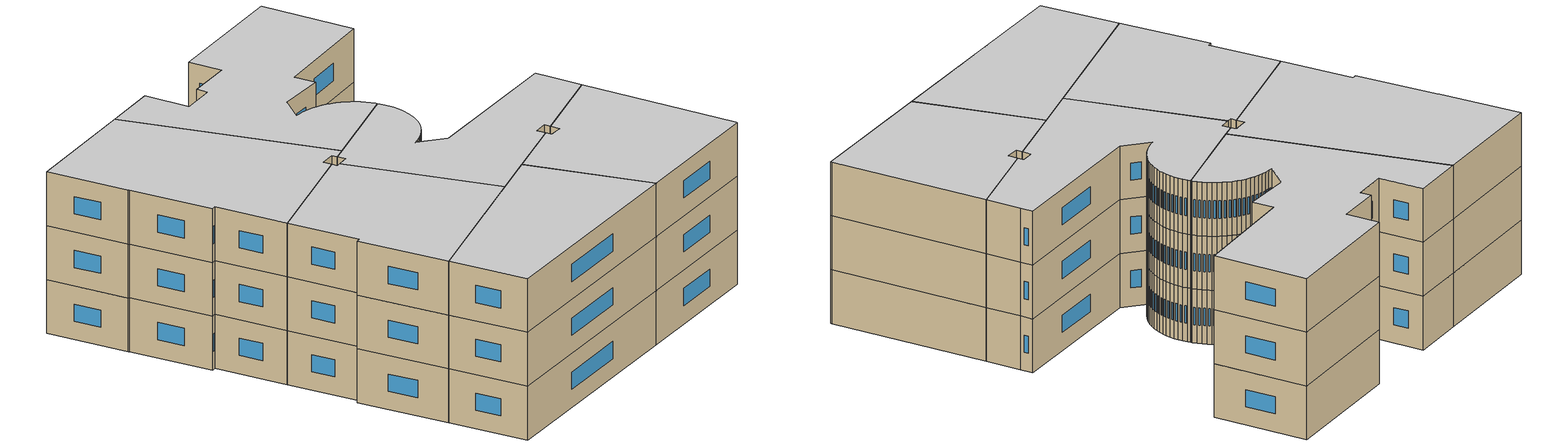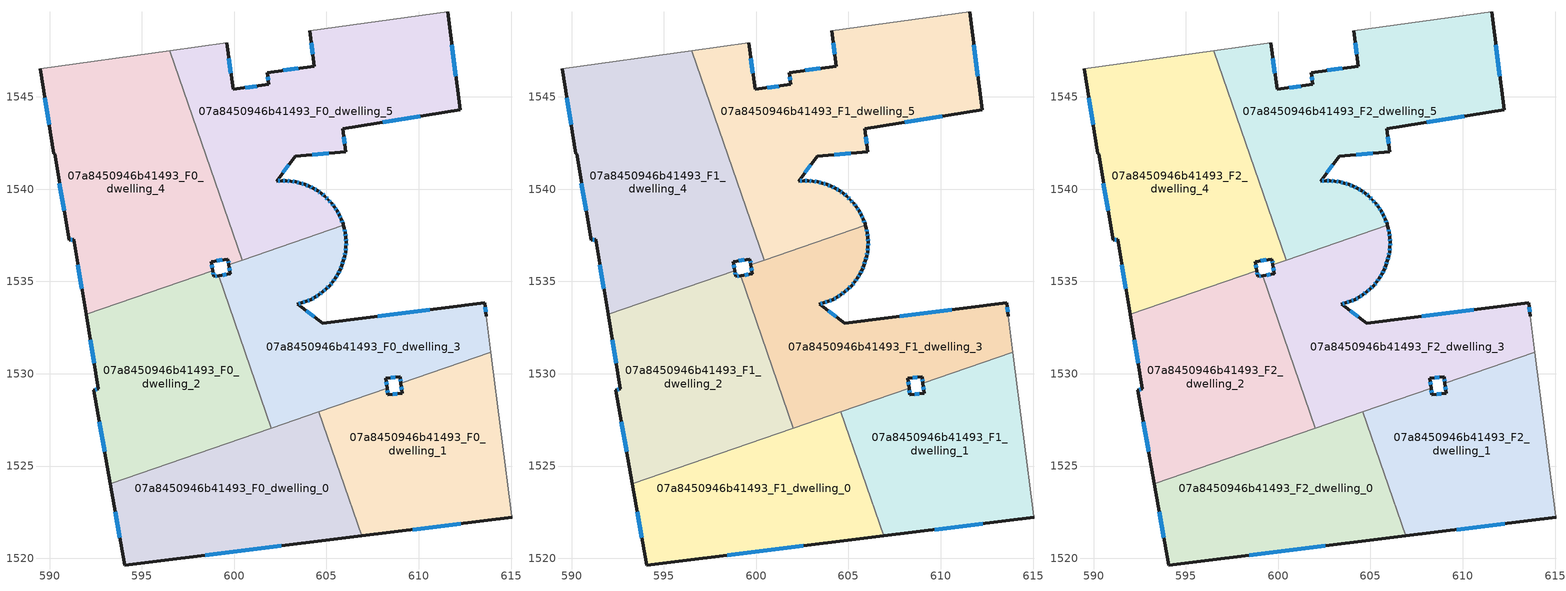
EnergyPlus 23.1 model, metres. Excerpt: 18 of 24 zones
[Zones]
07a8450946b41493_F0_dwelling_0
 floor ground (EU_floor_Construction): 604.59,1527.94 606.91,1521.21 594.07,1519.62 593.29,1524.04 z0
 wall outside (EU_wall_Construction): 593.29,1524.04 594.07,1519.62 606.91,1521.21 z0:3
 wall to 07a8450946b41493_F0_dwelling_1 (EU_wall_Construction): 606.91,1521.21 604.59,1527.94 z0:3
 wall to 07a8450946b41493_F0_dwelling_2 (EU_wall_Construction): 602.01,1527.05 593.29,1524.04 z0:3
 wall to 07a8450946b41493_F0_dwelling_3 (EU_wall_Construction): 604.59,1527.94 602.01,1527.05 z0:3
 window (EU_Window_Construction): 598.44,1520.16 602.54,1520.67 / 593.55,1522.53 593.8,1521.12 z1.02:1.98
07a8450946b41493_F0_dwelling_1
 floor ground (EU_floor_Construction): 613.9,1531.16 615.03,1522.28 615.05,1522.22 606.91,1521.21 604.59,1527.94 608.28,1529.21 608.32,1528.85 609.09,1528.95 609.03,1529.47 z0
 wall outside (EU_wall_Construction): 609.03,1529.47 609.09,1528.95 608.32,1528.85 608.28,1529.21 / 606.91,1521.21 615.05,1522.22 z0:3
 wall adiabatic (EU_wall_Construction): 615.05,1522.22 615.03,1522.28 613.9,1531.16 z0:3
 wall to 07a8450946b41493_F0_dwelling_3 (EU_wall_Construction): 613.9,1531.16 609.03,1529.47 / 608.28,1529.21 604.59,1527.94 z0:3
 window (EU_Window_Construction): 608.83,1528.91 608.59,1528.88 / 609.05,1529.29 609.07,1529.13 / 609.68,1521.55 612.28,1521.88 / 608.31,1528.98 608.3,1529.09 z1.02:1.98
07a8450946b41493_F0_dwelling_2
 floor ground (EU_floor_Construction): 599.16,1535.31 602.01,1527.05 593.29,1524.04 592.39,1529.12 592.64,1529.19 591.98,1533.22 598.84,1535.59 598.9,1535.27 z0
 wall outside (EU_wall_Construction): 591.98,1533.22 592.64,1529.19 592.39,1529.12 593.29,1524.04 / 599.16,1535.31 598.9,1535.27 598.84,1535.59 z0:3
 wall to 07a8450946b41493_F0_dwelling_3 (EU_wall_Construction): 602.01,1527.05 599.16,1535.31 z0:3
 wall to 07a8450946b41493_F0_dwelling_4 (EU_wall_Construction): 598.84,1535.59 591.98,1533.22 z0:3
 window (EU_Window_Construction): 592.56,1529.16 592.48,1529.14 / 592.2,1531.85 592.42,1530.56 / 598.88,1535.38 598.86,1535.48 / 599.07,1535.3 598.98,1535.28 / 592.7,1527.39 592.98,1525.76 z1.02:1.98
07a8450946b41493_F0_dwelling_3
 floor ground (EU_floor_Construction): 613.57,1533.84 613.65,1533.12 613.9,1531.16 609.03,1529.47 608.99,1529.83 608.22,1529.74 608.28,1529.21 602.01,1527.05 599.16,1535.31 599.79,1535.41 599.71,1535.89 605.92,1538.03 605.96,1537.88 606.01,1537.63 606.05,1537.37 606.06,1537.11 606.06,1536.86 606.03,1536.6 605.98,1536.35 605.92,1536.11 605.83,1535.86 605.74,1535.63 605.62,1535.39 605.48,1535.18 605.33,1534.97 605.17,1534.78 604.98,1534.59 604.8,1534.43 604.59,1534.28 604.37,1534.13 604.15,1534.02 603.91,1533.92 603.67,1533.83 603.42,1533.77 603.43,1533.76 604.81,1532.73 z0
 wall outside (EU_wall_Construction): 608.28,1529.21 608.22,1529.74 608.99,1529.83 609.03,1529.47 / 599.71,1535.89 599.79,1535.41 599.16,1535.31 / 613.65,1533.12 613.57,1533.84 604.81,1532.73 603.43,1533.76 603.42,1533.77 603.67,1533.83 603.91,1533.92 604.15,1534.02 604.37,1534.13 604.59,1534.28 604.8,1534.43 604.98,1534.59 605.17,1534.78 605.33,1534.97 605.48,1535.18 605.62,1535.39 605.74,1535.63 605.83,1535.86 605.92,1536.11 605.98,1536.35 606.03,1536.6 606.06,1536.86 606.06,1537.11 606.05,1537.37 606.01,1537.63 605.96,1537.88 605.92,1538.03 z0:3
 wall adiabatic (EU_wall_Construction): 613.9,1531.16 613.65,1533.12 z0:3
 wall to 07a8450946b41493_F0_dwelling_5 (EU_wall_Construction): 605.92,1538.03 600.44,1536.14 z0:3
 wall to 07a8450946b41493_F0_dwelling_4 (EU_wall_Construction): 600.44,1536.14 599.71,1535.89 z0:3
 window (EU_Window_Construction): 609,1529.71 609.02,1529.6 / 608.48,1529.77 608.73,1529.8 / 608.26,1529.39 608.24,1529.56 / 599.58,1535.38 599.37,1535.35 / 599.74,1535.73 599.76,1535.58 / 605.99,1537.72 605.98,1537.8 / 606.04,1537.46 606.02,1537.54 / 606.06,1537.2 606.05,1537.28 / 606.06,1536.95 606.06,1537.03 / 606.04,1536.69 606.05,1536.77 / 606,1536.44 606.01,1536.52 / 605.94,1536.19 605.96,1536.27 / 605.86,1535.94 605.89,1536.02 / 605.77,1535.71 605.8,1535.78 / 605.66,1535.47 605.7,1535.55 / 605.53,1535.26 605.57,1535.32 / 605.38,1535.04 605.43,1535.11 / 605.23,1534.84 605.28,1534.9 / 605.05,1534.66 605.11,1534.71 / 604.86,1534.49 604.92,1534.54 / 604.66,1534.33 604.73,1534.38 / 604.45,1534.18 604.52,1534.23 / 604.22,1534.06 604.3,1534.1 / 603.99,1533.95 604.06,1533.98 / 603.75,1533.86 603.83,1533.89 / 603.5,1533.79 603.58,1533.81 / 604.34,1533.08 603.9,1533.41 / 610.59,1533.46 607.79,1533.11 / 613.62,1533.37 613.6,1533.6 z1.02:1.98
07a8450946b41493_F0_dwelling_4
 floor ground (EU_floor_Construction): 596.51,1547.5 600.44,1536.14 599.71,1535.89 599.66,1536.21 598.76,1536.07 598.84,1535.59 591.98,1533.22 591.31,1537.29 591.05,1537.23 590.27,1541.91 590.23,1541.92 589.48,1546.51 z0
 wall outside (EU_wall_Construction): 598.84,1535.59 598.76,1536.07 599.66,1536.21 599.71,1535.89 / 589.48,1546.51 590.23,1541.92 590.27,1541.91 591.05,1537.23 591.31,1537.29 591.98,1533.22 z0:3
 wall adiabatic (EU_wall_Construction): 596.51,1547.5 589.48,1546.51 z0:3
 wall to 07a8450946b41493_F0_dwelling_5 (EU_wall_Construction): 600.44,1536.14 596.51,1547.5 z0:3
 window (EU_Window_Construction): 599.68,1536.1 599.69,1536 / 599.07,1536.12 599.35,1536.16 / 598.81,1535.75 598.79,1535.9 / 591.54,1535.9 591.75,1534.6 / 591.14,1537.25 591.22,1537.27 / 590.54,1540.32 590.79,1538.82 / 589.74,1544.95 589.97,1543.48 z1.02:1.98
07a8450946b41493_F0_dwelling_5
 floor ground (EU_floor_Construction): 611.56,1549.62 612.24,1544.3 605.88,1543.27 606.06,1542.03 603.3,1541.78 602.3,1540.44 602.56,1540.45 602.82,1540.46 603.07,1540.43 603.32,1540.39 603.58,1540.33 603.82,1540.25 604.06,1540.16 604.29,1540.04 604.51,1539.92 604.72,1539.77 604.92,1539.6 605.1,1539.42 605.27,1539.24 605.43,1539.03 605.57,1538.82 605.7,1538.6 605.8,1538.37 605.89,1538.12 605.92,1538.03 600.44,1536.14 596.51,1547.5 599.59,1547.94 599.95,1545.41 601.87,1545.68 601.78,1546.31 604.35,1546.66 604.08,1548.57 z0
 wall outside (EU_wall_Construction): 604.08,1548.57 604.35,1546.66 601.78,1546.31 601.87,1545.68 599.95,1545.41 599.59,1547.94 / 605.92,1538.03 605.89,1538.12 605.8,1538.37 605.7,1538.6 605.57,1538.82 605.43,1539.03 605.28,1539.24 605.1,1539.42 604.92,1539.6 604.72,1539.77 604.51,1539.92 604.29,1540.04 604.06,1540.16 603.82,1540.25 603.58,1540.33 603.32,1540.39 603.07,1540.43 602.82,1540.46 602.56,1540.45 602.3,1540.44 603.3,1541.78 606.06,1542.03 605.89,1543.27 612.24,1544.3 611.56,1549.62 z0:3
 wall adiabatic (EU_wall_Construction): 611.56,1549.62 604.08,1548.57 / 599.59,1547.94 596.51,1547.5 z0:3
 window (EU_Window_Construction): 601.22,1545.59 600.6,1545.5 / 601.81,1546.09 601.84,1545.89 / 603.47,1546.54 602.65,1546.43 / 604.17,1547.92 604.26,1547.31 / 612.01,1546.11 611.79,1547.81 / 608.05,1543.62 610.08,1543.95 / 606,1542.45 605.94,1542.85 / 604.24,1541.87 605.12,1541.95 / 602.64,1540.9 602.96,1541.33 / 602.48,1540.45 602.39,1540.44 / 602.74,1540.45 602.65,1540.45 / 602.99,1540.44 602.91,1540.45 / 603.24,1540.41 603.16,1540.42 / 603.49,1540.35 603.41,1540.37 / 603.74,1540.28 603.66,1540.3 / 603.98,1540.19 603.9,1540.22 / 604.21,1540.08 604.14,1540.12 / 604.44,1539.96 604.37,1540 / 604.65,1539.82 604.58,1539.87 / 604.85,1539.66 604.78,1539.71 / 605.04,1539.49 604.98,1539.54 / 605.22,1539.3 605.16,1539.36 / 605.38,1539.1 605.33,1539.17 / 605.52,1538.89 605.48,1538.96 / 605.65,1538.67 605.61,1538.75 / 605.76,1538.45 605.73,1538.52 / 605.86,1538.2 605.83,1538.28 / 599.83,1546.27 599.71,1547.08 z1.02:1.98
07a8450946b41493_F1_dwelling_0
 floor to 07a8450946b41493_F0_dwelling_0 (EU_floor_Construction): 604.59,1527.94 606.91,1521.21 594.07,1519.62 593.29,1524.04 z3
 wall outside (EU_wall_Construction): 593.29,1524.04 594.07,1519.62 606.91,1521.21 z3:6
 wall to 07a8450946b41493_F1_dwelling_1 (EU_wall_Construction): 606.91,1521.21 604.59,1527.94 z3:6
 wall to 07a8450946b41493_F1_dwelling_2 (EU_wall_Construction): 602.01,1527.05 593.29,1524.04 z3:6
 wall to 07a8450946b41493_F1_dwelling_3 (EU_wall_Construction): 604.59,1527.94 602.01,1527.05 z3:6
 window (EU_Window_Construction): 598.44,1520.16 602.54,1520.67 / 593.55,1522.53 593.8,1521.12 z4.02:4.98
07a8450946b41493_F1_dwelling_1
 floor to 07a8450946b41493_F0_dwelling_1 (EU_floor_Construction): 613.9,1531.16 615.03,1522.28 615.05,1522.22 606.91,1521.21 604.59,1527.94 608.28,1529.21 608.32,1528.85 609.09,1528.95 609.03,1529.47 z3
 wall outside (EU_wall_Construction): 609.03,1529.47 609.09,1528.95 608.32,1528.85 608.28,1529.21 / 606.91,1521.21 615.05,1522.22 z3:6
 wall adiabatic (EU_wall_Construction): 615.05,1522.22 615.03,1522.28 613.9,1531.16 z3:6
 wall to 07a8450946b41493_F1_dwelling_3 (EU_wall_Construction): 613.9,1531.16 609.03,1529.47 / 608.28,1529.21 604.59,1527.94 z3:6
 window (EU_Window_Construction): 608.83,1528.91 608.59,1528.88 / 609.05,1529.29 609.07,1529.13 / 609.68,1521.55 612.28,1521.88 / 608.31,1528.98 608.3,1529.09 z4.02:4.98
07a8450946b41493_F1_dwelling_2
 floor to 07a8450946b41493_F0_dwelling_2 (EU_floor_Construction): 599.16,1535.31 602.01,1527.05 593.29,1524.04 592.39,1529.12 592.64,1529.19 591.98,1533.22 598.84,1535.59 598.9,1535.27 z3
 wall outside (EU_wall_Construction): 591.98,1533.22 592.64,1529.19 592.39,1529.12 593.29,1524.04 / 599.16,1535.31 598.9,1535.27 598.84,1535.59 z3:6
 wall to 07a8450946b41493_F1_dwelling_3 (EU_wall_Construction): 602.01,1527.05 599.16,1535.31 z3:6
 wall to 07a8450946b41493_F1_dwelling_4 (EU_wall_Construction): 598.84,1535.59 591.98,1533.22 z3:6
 window (EU_Window_Construction): 592.56,1529.16 592.48,1529.14 / 592.2,1531.85 592.42,1530.56 / 598.88,1535.38 598.86,1535.48 / 599.07,1535.3 598.98,1535.28 / 592.7,1527.39 592.98,1525.76 z4.02:4.98
07a8450946b41493_F1_dwelling_3
 floor to 07a8450946b41493_F0_dwelling_3 (EU_floor_Construction): 613.57,1533.84 613.65,1533.12 613.9,1531.16 609.03,1529.47 608.99,1529.83 608.22,1529.74 608.28,1529.21 602.01,1527.05 599.16,1535.31 599.79,1535.41 599.71,1535.89 605.92,1538.03 605.96,1537.88 606.01,1537.63 606.05,1537.37 606.06,1537.11 606.06,1536.86 606.03,1536.6 605.98,1536.35 605.92,1536.11 605.83,1535.86 605.74,1535.63 605.62,1535.39 605.48,1535.18 605.33,1534.97 605.17,1534.78 604.98,1534.59 604.8,1534.43 604.59,1534.28 604.37,1534.13 604.15,1534.02 603.91,1533.92 603.67,1533.83 603.42,1533.77 603.43,1533.76 604.81,1532.73 z3
 wall outside (EU_wall_Construction): 608.28,1529.21 608.22,1529.74 608.99,1529.83 609.03,1529.47 / 599.71,1535.89 599.79,1535.41 599.16,1535.31 / 613.65,1533.12 613.57,1533.84 604.81,1532.73 603.43,1533.76 603.42,1533.77 603.67,1533.83 603.91,1533.92 604.15,1534.02 604.37,1534.13 604.59,1534.28 604.8,1534.43 604.98,1534.59 605.17,1534.78 605.33,1534.97 605.48,1535.18 605.62,1535.39 605.74,1535.63 605.83,1535.86 605.92,1536.11 605.98,1536.35 606.03,1536.6 606.06,1536.86 606.06,1537.11 606.05,1537.37 606.01,1537.63 605.96,1537.88 605.92,1538.03 z3:6
 wall adiabatic (EU_wall_Construction): 613.9,1531.16 613.65,1533.12 z3:6
 wall to 07a8450946b41493_F1_dwelling_5 (EU_wall_Construction): 605.92,1538.03 600.44,1536.14 z3:6
 wall to 07a8450946b41493_F1_dwelling_4 (EU_wall_Construction): 600.44,1536.14 599.71,1535.89 z3:6
 window (EU_Window_Construction): 609,1529.71 609.02,1529.6 / 608.48,1529.77 608.73,1529.8 / 608.26,1529.39 608.24,1529.56 / 599.58,1535.38 599.37,1535.35 / 599.74,1535.73 599.76,1535.58 / 605.99,1537.72 605.98,1537.8 / 606.04,1537.46 606.02,1537.54 / 606.06,1537.2 606.05,1537.28 / 606.06,1536.95 606.06,1537.03 / 606.04,1536.69 606.05,1536.77 / 606,1536.44 606.01,1536.52 / 605.94,1536.19 605.96,1536.27 / 605.86,1535.94 605.89,1536.02 / 605.77,1535.71 605.8,1535.78 / 605.66,1535.47 605.7,1535.55 / 605.53,1535.26 605.57,1535.32 / 605.38,1535.04 605.43,1535.11 / 605.23,1534.84 605.28,1534.9 / 605.05,1534.66 605.11,1534.71 / 604.86,1534.49 604.92,1534.54 / 604.66,1534.33 604.73,1534.38 / 604.45,1534.18 604.52,1534.23 / 604.22,1534.06 604.3,1534.1 / 603.99,1533.95 604.06,1533.98 / 603.75,1533.86 603.83,1533.89 / 603.5,1533.79 603.58,1533.81 / 604.34,1533.08 603.9,1533.41 / 610.59,1533.46 607.79,1533.11 / 613.62,1533.37 613.6,1533.6 z4.02:4.98
07a8450946b41493_F1_dwelling_4
 floor to 07a8450946b41493_F0_dwelling_4 (EU_floor_Construction): 596.51,1547.5 600.44,1536.14 599.71,1535.89 599.66,1536.21 598.76,1536.07 598.84,1535.59 591.98,1533.22 591.31,1537.29 591.05,1537.23 590.27,1541.91 590.23,1541.92 589.48,1546.51 z3
 wall outside (EU_wall_Construction): 598.84,1535.59 598.76,1536.07 599.66,1536.21 599.71,1535.89 / 589.48,1546.51 590.23,1541.92 590.27,1541.91 591.05,1537.23 591.31,1537.29 591.98,1533.22 z3:6
 wall adiabatic (EU_wall_Construction): 596.51,1547.5 589.48,1546.51 z3:6
 wall to 07a8450946b41493_F1_dwelling_5 (EU_wall_Construction): 600.44,1536.14 596.51,1547.5 z3:6
 window (EU_Window_Construction): 599.68,1536.1 599.69,1536 / 599.07,1536.12 599.35,1536.16 / 598.81,1535.75 598.79,1535.9 / 591.54,1535.9 591.75,1534.6 / 591.14,1537.25 591.22,1537.27 / 590.54,1540.32 590.79,1538.82 / 589.74,1544.95 589.97,1543.48 z4.02:4.98
07a8450946b41493_F1_dwelling_5
 floor to 07a8450946b41493_F0_dwelling_5 (EU_floor_Construction): 611.56,1549.62 612.24,1544.3 605.88,1543.27 606.06,1542.03 603.3,1541.78 602.3,1540.44 602.56,1540.45 602.82,1540.46 603.07,1540.43 603.32,1540.39 603.58,1540.33 603.82,1540.25 604.06,1540.16 604.29,1540.04 604.51,1539.92 604.72,1539.77 604.92,1539.6 605.1,1539.42 605.27,1539.24 605.43,1539.03 605.57,1538.82 605.7,1538.6 605.8,1538.37 605.89,1538.12 605.92,1538.03 600.44,1536.14 596.51,1547.5 599.59,1547.94 599.95,1545.41 601.87,1545.68 601.78,1546.31 604.35,1546.66 604.08,1548.57 z3
 wall outside (EU_wall_Construction): 604.08,1548.57 604.35,1546.66 601.78,1546.31 601.87,1545.68 599.95,1545.41 599.59,1547.94 / 605.92,1538.03 605.89,1538.12 605.8,1538.37 605.7,1538.6 605.57,1538.82 605.43,1539.03 605.28,1539.24 605.1,1539.42 604.92,1539.6 604.72,1539.77 604.51,1539.92 604.29,1540.04 604.06,1540.16 603.82,1540.25 603.58,1540.33 603.32,1540.39 603.07,1540.43 602.82,1540.46 602.56,1540.45 602.3,1540.44 603.3,1541.78 606.06,1542.03 605.89,1543.27 612.24,1544.3 611.56,1549.62 z3:6
 wall adiabatic (EU_wall_Construction): 611.56,1549.62 604.08,1548.57 / 599.59,1547.94 596.51,1547.5 z3:6
 window (EU_Window_Construction): 601.22,1545.59 600.6,1545.5 / 601.81,1546.09 601.84,1545.89 / 603.47,1546.54 602.65,1546.43 / 604.17,1547.92 604.26,1547.31 / 612.01,1546.11 611.79,1547.81 / 608.05,1543.62 610.08,1543.95 / 606,1542.45 605.94,1542.85 / 604.24,1541.87 605.12,1541.95 / 602.64,1540.9 602.96,1541.33 / 602.48,1540.45 602.39,1540.44 / 602.74,1540.45 602.65,1540.45 / 602.99,1540.44 602.91,1540.45 / 603.24,1540.41 603.16,1540.42 / 603.49,1540.35 603.41,1540.37 / 603.74,1540.28 603.66,1540.3 / 603.98,1540.19 603.9,1540.22 / 604.21,1540.08 604.14,1540.12 / 604.44,1539.96 604.37,1540 / 604.65,1539.82 604.58,1539.87 / 604.85,1539.66 604.78,1539.71 / 605.04,1539.49 604.98,1539.54 / 605.22,1539.3 605.16,1539.36 / 605.38,1539.1 605.33,1539.17 / 605.52,1538.89 605.48,1538.96 / 605.65,1538.67 605.61,1538.75 / 605.76,1538.45 605.73,1538.52 / 605.86,1538.2 605.83,1538.28 / 599.83,1546.27 599.71,1547.08 z4.02:4.98
07a8450946b41493_F2_dwelling_0
 floor to 07a8450946b41493_F1_dwelling_0 (EU_floor_Construction): 604.59,1527.94 606.91,1521.21 594.07,1519.62 593.29,1524.04 z6
 wall outside (EU_wall_Construction): 593.29,1524.04 594.07,1519.62 606.91,1521.21 z6:9
 wall to 07a8450946b41493_F2_dwelling_1 (EU_wall_Construction): 606.91,1521.21 604.59,1527.94 z6:9
 wall to 07a8450946b41493_F2_dwelling_2 (EU_wall_Construction): 602.01,1527.05 593.29,1524.04 z6:9
 wall to 07a8450946b41493_F2_dwelling_3 (EU_wall_Construction): 604.59,1527.94 602.01,1527.05 z6:9
 window (EU_Window_Construction): 598.44,1520.16 602.54,1520.67 / 593.55,1522.53 593.8,1521.12 z7.02:7.98
 ceiling to 07a8450946b41493_F3_dwelling_0 (EU_floor_Construction): 606.91,1521.21 604.59,1527.94 593.29,1524.04 594.07,1519.62 z9
07a8450946b41493_F2_dwelling_1
 floor to 07a8450946b41493_F1_dwelling_1 (EU_floor_Construction): 613.9,1531.16 615.03,1522.28 615.05,1522.22 606.91,1521.21 604.59,1527.94 608.28,1529.21 608.32,1528.85 609.09,1528.95 609.03,1529.47 z6
 wall outside (EU_wall_Construction): 609.03,1529.47 609.09,1528.95 608.32,1528.85 608.28,1529.21 / 606.91,1521.21 615.05,1522.22 z6:9
 wall adiabatic (EU_wall_Construction): 615.05,1522.22 615.03,1522.28 613.9,1531.16 z6:9
 wall to 07a8450946b41493_F2_dwelling_3 (EU_wall_Construction): 613.9,1531.16 609.03,1529.47 / 608.28,1529.21 604.59,1527.94 z6:9
 window (EU_Window_Construction): 608.83,1528.91 608.59,1528.88 / 609.05,1529.29 609.07,1529.13 / 609.68,1521.55 612.28,1521.88 / 608.31,1528.98 608.3,1529.09 z7.02:7.98
 ceiling to 07a8450946b41493_F3_dwelling_1 (EU_floor_Construction): 615.05,1522.22 615.03,1522.28 613.9,1531.16 609.03,1529.47 609.09,1528.95 608.32,1528.85 608.28,1529.21 604.59,1527.94 606.91,1521.21 z9
07a8450946b41493_F2_dwelling_2
 floor to 07a8450946b41493_F1_dwelling_2 (EU_floor_Construction): 599.16,1535.31 602.01,1527.05 593.29,1524.04 592.39,1529.12 592.64,1529.19 591.98,1533.22 598.84,1535.59 598.9,1535.27 z6
 wall outside (EU_wall_Construction): 591.98,1533.22 592.64,1529.19 592.39,1529.12 593.29,1524.04 / 599.16,1535.31 598.9,1535.27 598.84,1535.59 z6:9
 wall to 07a8450946b41493_F2_dwelling_3 (EU_wall_Construction): 602.01,1527.05 599.16,1535.31 z6:9
 wall to 07a8450946b41493_F2_dwelling_4 (EU_wall_Construction): 598.84,1535.59 591.98,1533.22 z6:9
 window (EU_Window_Construction): 592.56,1529.16 592.48,1529.14 / 592.2,1531.85 592.42,1530.56 / 598.88,1535.38 598.86,1535.48 / 599.07,1535.3 598.98,1535.28 / 592.7,1527.39 592.98,1525.76 z7.02:7.98
 ceiling to 07a8450946b41493_F3_dwelling_2 (EU_floor_Construction): 602.01,1527.05 599.16,1535.31 598.9,1535.27 598.84,1535.59 591.98,1533.22 592.64,1529.19 592.39,1529.12 593.29,1524.04 z9
07a8450946b41493_F2_dwelling_3
 floor to 07a8450946b41493_F1_dwelling_3 (EU_floor_Construction): 613.57,1533.84 613.65,1533.12 613.9,1531.16 609.03,1529.47 608.99,1529.83 608.22,1529.74 608.28,1529.21 602.01,1527.05 599.16,1535.31 599.79,1535.41 599.71,1535.89 605.92,1538.03 605.96,1537.88 606.01,1537.63 606.05,1537.37 606.06,1537.11 606.06,1536.86 606.03,1536.6 605.98,1536.35 605.92,1536.11 605.83,1535.86 605.74,1535.63 605.62,1535.39 605.48,1535.18 605.33,1534.97 605.17,1534.78 604.98,1534.59 604.8,1534.43 604.59,1534.28 604.37,1534.13 604.15,1534.02 603.91,1533.92 603.67,1533.83 603.42,1533.77 603.43,1533.76 604.81,1532.73 z6
 wall outside (EU_wall_Construction): 608.28,1529.21 608.22,1529.74 608.99,1529.83 609.03,1529.47 / 599.71,1535.89 599.79,1535.41 599.16,1535.31 / 613.65,1533.12 613.57,1533.84 604.81,1532.73 603.43,1533.76 603.42,1533.77 603.67,1533.83 603.91,1533.92 604.15,1534.02 604.37,1534.13 604.59,1534.28 604.8,1534.43 604.98,1534.59 605.17,1534.78 605.33,1534.97 605.48,1535.18 605.62,1535.39 605.74,1535.63 605.83,1535.86 605.92,1536.11 605.98,1536.35 606.03,1536.6 606.06,1536.86 606.06,1537.11 606.05,1537.37 606.01,1537.63 605.96,1537.88 605.92,1538.03 z6:9
 wall adiabatic (EU_wall_Construction): 613.9,1531.16 613.65,1533.12 z6:9
 wall to 07a8450946b41493_F2_dwelling_5 (EU_wall_Construction): 605.92,1538.03 600.44,1536.14 z6:9
 wall to 07a8450946b41493_F2_dwelling_4 (EU_wall_Construction): 600.44,1536.14 599.71,1535.89 z6:9
 window (EU_Window_Construction): 609,1529.71 609.02,1529.6 / 608.48,1529.77 608.73,1529.8 / 608.26,1529.39 608.24,1529.56 / 599.58,1535.38 599.37,1535.35 / 599.74,1535.73 599.76,1535.58 / 605.99,1537.72 605.98,1537.8 / 606.04,1537.46 606.02,1537.54 / 606.06,1537.2 606.05,1537.28 / 606.06,1536.95 606.06,1537.03 / 606.04,1536.69 606.05,1536.77 / 606,1536.44 606.01,1536.52 / 605.94,1536.19 605.96,1536.27 / 605.86,1535.94 605.89,1536.02 / 605.77,1535.71 605.8,1535.78 / 605.66,1535.47 605.7,1535.55 / 605.53,1535.26 605.57,1535.32 / 605.38,1535.04 605.43,1535.11 / 605.23,1534.84 605.28,1534.9 / 605.05,1534.66 605.11,1534.71 / 604.86,1534.49 604.92,1534.54 / 604.66,1534.33 604.73,1534.38 / 604.45,1534.18 604.52,1534.23 / 604.22,1534.06 604.3,1534.1 / 603.99,1533.95 604.06,1533.98 / 603.75,1533.86 603.83,1533.89 / 603.5,1533.79 603.58,1533.81 / 604.34,1533.08 603.9,1533.41 / 610.59,1533.46 607.79,1533.11 / 613.62,1533.37 613.6,1533.6 z7.02:7.98
 ceiling to 07a8450946b41493_F3_dwelling_3 (EU_floor_Construction): 613.9,1531.16 613.65,1533.12 613.57,1533.84 604.81,1532.73 603.43,1533.76 603.42,1533.77 603.67,1533.83 603.91,1533.92 604.15,1534.02 604.37,1534.13 604.59,1534.28 604.8,1534.43 604.98,1534.59 605.17,1534.78 605.33,1534.97 605.48,1535.18 605.62,1535.39 605.74,1535.63 605.83,1535.86 605.92,1536.11 605.98,1536.35 606.03,1536.6 606.06,1536.86 606.06,1537.11 606.05,1537.37 606.01,1537.63 605.96,1537.88 605.92,1538.03 599.71,1535.89 599.79,1535.41 599.16,1535.31 602.01,1527.05 608.28,1529.21 608.22,1529.74 608.99,1529.83 609.03,1529.47 z9
07a8450946b41493_F2_dwelling_4
 floor to 07a8450946b41493_F1_dwelling_4 (EU_floor_Construction): 596.51,1547.5 600.44,1536.14 599.71,1535.89 599.66,1536.21 598.76,1536.07 598.84,1535.59 591.98,1533.22 591.31,1537.29 591.05,1537.23 590.27,1541.91 590.23,1541.92 589.48,1546.51 z6
 wall outside (EU_wall_Construction): 598.84,1535.59 598.76,1536.07 599.66,1536.21 599.71,1535.89 / 589.48,1546.51 590.23,1541.92 590.27,1541.91 591.05,1537.23 591.31,1537.29 591.98,1533.22 z6:9
 wall adiabatic (EU_wall_Construction): 596.51,1547.5 589.48,1546.51 z6:9
 wall to 07a8450946b41493_F2_dwelling_5 (EU_wall_Construction): 600.44,1536.14 596.51,1547.5 z6:9
 window (EU_Window_Construction): 599.68,1536.1 599.69,1536 / 599.07,1536.12 599.35,1536.16 / 598.81,1535.75 598.79,1535.9 / 591.54,1535.9 591.75,1534.6 / 591.14,1537.25 591.22,1537.27 / 590.54,1540.32 590.79,1538.82 / 589.74,1544.95 589.97,1543.48 z7.02:7.98
 ceiling to 07a8450946b41493_F3_dwelling_4 (EU_floor_Construction): 599.71,1535.89 600.44,1536.14 596.51,1547.5 589.48,1546.51 590.23,1541.92 590.27,1541.91 591.05,1537.23 591.31,1537.29 591.98,1533.22 598.84,1535.59 598.76,1536.07 599.66,1536.21 z9
07a8450946b41493_F2_dwelling_5
 floor to 07a8450946b41493_F1_dwelling_5 (EU_floor_Construction): 611.56,1549.62 612.24,1544.3 605.88,1543.27 606.06,1542.03 603.3,1541.78 602.3,1540.44 602.56,1540.45 602.82,1540.46 603.07,1540.43 603.32,1540.39 603.58,1540.33 603.82,1540.25 604.06,1540.16 604.29,1540.04 604.51,1539.92 604.72,1539.77 604.92,1539.6 605.1,1539.42 605.27,1539.24 605.43,1539.03 605.57,1538.82 605.7,1538.6 605.8,1538.37 605.89,1538.12 605.92,1538.03 600.44,1536.14 596.51,1547.5 599.59,1547.94 599.95,1545.41 601.87,1545.68 601.78,1546.31 604.35,1546.66 604.08,1548.57 z6
 wall outside (EU_wall_Construction): 604.08,1548.57 604.35,1546.66 601.78,1546.31 601.87,1545.68 599.95,1545.41 599.59,1547.94 / 605.92,1538.03 605.89,1538.12 605.8,1538.37 605.7,1538.6 605.57,1538.82 605.43,1539.03 605.28,1539.24 605.1,1539.42 604.92,1539.6 604.72,1539.77 604.51,1539.92 604.29,1540.04 604.06,1540.16 603.82,1540.25 603.58,1540.33 603.32,1540.39 603.07,1540.43 602.82,1540.46 602.56,1540.45 602.3,1540.44 603.3,1541.78 606.06,1542.03 605.89,1543.27 612.24,1544.3 611.56,1549.62 z6:9
 wall adiabatic (EU_wall_Construction): 611.56,1549.62 604.08,1548.57 / 599.59,1547.94 596.51,1547.5 z6:9
 window (EU_Window_Construction): 601.22,1545.59 600.6,1545.5 / 601.81,1546.09 601.84,1545.89 / 603.47,1546.54 602.65,1546.43 / 604.17,1547.92 604.26,1547.31 / 612.01,1546.11 611.79,1547.81 / 608.05,1543.62 610.08,1543.95 / 606,1542.45 605.94,1542.85 / 604.24,1541.87 605.12,1541.95 / 602.64,1540.9 602.96,1541.33 / 602.48,1540.45 602.39,1540.44 / 602.74,1540.45 602.65,1540.45 / 602.99,1540.44 602.91,1540.45 / 603.24,1540.41 603.16,1540.42 / 603.49,1540.35 603.41,1540.37 / 603.74,1540.28 603.66,1540.3 / 603.98,1540.19 603.9,1540.22 / 604.21,1540.08 604.14,1540.12 / 604.44,1539.96 604.37,1540 / 604.65,1539.82 604.58,1539.87 / 604.85,1539.66 604.78,1539.71 / 605.04,1539.49 604.98,1539.54 / 605.22,1539.3 605.16,1539.36 / 605.38,1539.1 605.33,1539.17 / 605.52,1538.89 605.48,1538.96 / 605.65,1538.67 605.61,1538.75 / 605.76,1538.45 605.73,1538.52 / 605.86,1538.2 605.83,1538.28 / 599.83,1546.27 599.71,1547.08 z7.02:7.98
 ceiling to 07a8450946b41493_F3_dwelling_5 (EU_floor_Construction): 605.92,1538.03 605.89,1538.12 605.8,1538.37 605.7,1538.6 605.57,1538.82 605.43,1539.03 605.27,1539.24 605.1,1539.42 604.92,1539.6 604.72,1539.77 604.51,1539.92 604.29,1540.04 604.06,1540.16 603.82,1540.25 603.58,1540.33 603.32,1540.39 603.07,1540.43 602.82,1540.46 602.56,1540.45 602.3,1540.44 603.3,1541.78 606.06,1542.03 605.88,1543.27 612.24,1544.3 611.56,1549.62 604.08,1548.57 604.35,1546.66 601.78,1546.31 601.87,1545.68 599.95,1545.41 599.59,1547.94 596.51,1547.5 600.44,1536.14 z9
[Building]
EU S2 Campaign: North Axis=0; Terrain=City; Solar Distribution=FullExterior
[Site:Location]
Vienna: Latitude=48; Longitude=16.5; Time Zone=1; Elevation=183
[SizingPeriod:WeatherFileDays]
AnnualSizingPeriod: Begin Month=1; Begin Day of Month=1; End Month=12; End Day of Month=31; Day of Week for Start Day=Monday; Use Weather File Daylight Saving Period=No; Use Weather File Rain and Snow Indicators=No
[MATERIAL]
EU_InternalMass_Material: Roughness=MediumRough; Thickness=0.1; Conductivity=1; Density=1800; Specific Heat=900; Thermal Absorptance=0.9; Solar Absorptance=0.7; Visible Absorptance=0.7
[MATERIAL:NOMASS] Roughness=MediumRough; Thermal Absorptance=0.9; Solar Absorptance=0.7; Visible Absorptance=0.7
Name | Thermal Resistance
EU_wall_NoMass | 0.942466
EU_floor_NoMass | 0.66527
[WINDOWMATERIAL:SIMPLEGLAZINGSYSTEM]
EU_Window_SimpleGlazing: UFactor=2.03367; Solar Heat Gain Coefficient=0.65; Visible Transmittance=0.65
[CONSTRUCTION]
EU_wall_Construction: EU_wall_NoMass
EU_floor_Construction: EU_floor_NoMass
EU_Window_Construction: EU_Window_SimpleGlazing
EU_InternalMass_Construction: EU_InternalMass_Material
[ZONE] Type=1; Multiplier=1; Ceiling Height=autocalculate; Floor Area=autocalculate; Part of Total Floor Area=Yes
Name | Volume
07a8450946b41493_F0_dwelling_0 | 214.706
07a8450946b41493_F1_dwelling_0; 07a8450946b41493_F2_dwelling_0 | 214.705
07a8450946b41493_F0_dwelling_1; 07a8450946b41493_F1_dwelling_1; 07a8450946b41493_F2_dwelling_1 | 214.704
07a8450946b41493_F0_dwelling_2 | 228.606
07a8450946b41493_F1_dwelling_2; 07a8450946b41493_F2_dwelling_2 | 228.605
07a8450946b41493_F0_dwelling_3; 07a8450946b41493_F1_dwelling_3; 07a8450946b41493_F2_dwelling_3 | 228.579
07a8450946b41493_F0_dwelling_4; 07a8450946b41493_F1_dwelling_4; 07a8450946b41493_F2_dwelling_4 | 306.09
07a8450946b41493_F0_dwelling_5; 07a8450946b41493_F1_dwelling_5; 07a8450946b41493_F2_dwelling_5 | 306.096
[INTERNALMASS] Construction=EU_InternalMass_Construction
Name | Zone or ZoneList | Surface Area
07a8450946b41493_F0_dwelling_0_EU_InternalMass | 07a8450946b41493_F0_dwelling_0 | 71.5683
07a8450946b41493_F0_dwelling_1_EU_InternalMass | 07a8450946b41493_F0_dwelling_1 | 71.5681
07a8450946b41493_F0_dwelling_2_EU_InternalMass | 07a8450946b41493_F0_dwelling_2 | 76.2024
07a8450946b41493_F0_dwelling_3_EU_InternalMass | 07a8450946b41493_F0_dwelling_3 | 76.1917
07a8450946b41493_F0_dwelling_4_EU_InternalMass | 07a8450946b41493_F0_dwelling_4 | 102.03
07a8450946b41493_F0_dwelling_5_EU_InternalMass | 07a8450946b41493_F0_dwelling_5 | 102.031
07a8450946b41493_F1_dwelling_0_EU_InternalMass | 07a8450946b41493_F1_dwelling_0 | 71.5683
07a8450946b41493_F1_dwelling_1_EU_InternalMass | 07a8450946b41493_F1_dwelling_1 | 71.5681
07a8450946b41493_F1_dwelling_2_EU_InternalMass | 07a8450946b41493_F1_dwelling_2 | 76.2024
07a8450946b41493_F1_dwelling_3_EU_InternalMass | 07a8450946b41493_F1_dwelling_3 | 76.1917
07a8450946b41493_F1_dwelling_4_EU_InternalMass | 07a8450946b41493_F1_dwelling_4 | 102.03
07a8450946b41493_F1_dwelling_5_EU_InternalMass | 07a8450946b41493_F1_dwelling_5 | 102.031
07a8450946b41493_F2_dwelling_0_EU_InternalMass | 07a8450946b41493_F2_dwelling_0 | 71.5683
07a8450946b41493_F2_dwelling_1_EU_InternalMass | 07a8450946b41493_F2_dwelling_1 | 71.5681
07a8450946b41493_F2_dwelling_2_EU_InternalMass | 07a8450946b41493_F2_dwelling_2 | 76.2024
07a8450946b41493_F2_dwelling_3_EU_InternalMass | 07a8450946b41493_F2_dwelling_3 | 76.1917
07a8450946b41493_F2_dwelling_4_EU_InternalMass | 07a8450946b41493_F2_dwelling_4 | 102.03
07a8450946b41493_F2_dwelling_5_EU_InternalMass | 07a8450946b41493_F2_dwelling_5 | 102.031
[OTHEREQUIPMENT] Fuel Type=Electricity; Design Level Calculation Method=Watts/Area; Power per Zone Floor Area=1; Fraction Latent=0; Fraction Radiant=0; Fraction Lost=0; Carbon Dioxide Generation Rate=0; EndUse Subcategory=EU_Step8_InternalGains
Name | Zone or ZoneList or Space or SpaceList | Schedule
EU_Step8_InternalGain_07a8450946b41493_F0_dwelling_0_f000 | 07a8450946b41493_F0_dwelling_0 | EU_Step8_GainSchedule_07a8450946b41493_F0_dwelling_0_f000
EU_Step8_InternalGain_07a8450946b41493_F0_dwelling_1_f000 | 07a8450946b41493_F0_dwelling_1 | EU_Step8_GainSchedule_07a8450946b41493_F0_dwelling_1_f000
EU_Step8_InternalGain_07a8450946b41493_F0_dwelling_2_f000 | 07a8450946b41493_F0_dwelling_2 | EU_Step8_GainSchedule_07a8450946b41493_F0_dwelling_2_f000
EU_Step8_InternalGain_07a8450946b41493_F0_dwelling_3_f000 | 07a8450946b41493_F0_dwelling_3 | EU_Step8_GainSchedule_07a8450946b41493_F0_dwelling_3_f000
EU_Step8_InternalGain_07a8450946b41493_F0_dwelling_4_f000 | 07a8450946b41493_F0_dwelling_4 | EU_Step8_GainSchedule_07a8450946b41493_F0_dwelling_4_f000
EU_Step8_InternalGain_07a8450946b41493_F0_dwelling_5_f000 | 07a8450946b41493_F0_dwelling_5 | EU_Step8_GainSchedule_07a8450946b41493_F0_dwelling_5_f000
EU_Step8_InternalGain_07a8450946b41493_F1_dwelling_0_f000 | 07a8450946b41493_F1_dwelling_0 | EU_Step8_GainSchedule_07a8450946b41493_F1_dwelling_0_f000
EU_Step8_InternalGain_07a8450946b41493_F1_dwelling_1_f000 | 07a8450946b41493_F1_dwelling_1 | EU_Step8_GainSchedule_07a8450946b41493_F1_dwelling_1_f000
EU_Step8_InternalGain_07a8450946b41493_F1_dwelling_2_f000 | 07a8450946b41493_F1_dwelling_2 | EU_Step8_GainSchedule_07a8450946b41493_F1_dwelling_2_f000
EU_Step8_InternalGain_07a8450946b41493_F1_dwelling_3_f000 | 07a8450946b41493_F1_dwelling_3 | EU_Step8_GainSchedule_07a8450946b41493_F1_dwelling_3_f000
EU_Step8_InternalGain_07a8450946b41493_F1_dwelling_4_f000 | 07a8450946b41493_F1_dwelling_4 | EU_Step8_GainSchedule_07a8450946b41493_F1_dwelling_4_f000
EU_Step8_InternalGain_07a8450946b41493_F1_dwelling_5_f000 | 07a8450946b41493_F1_dwelling_5 | EU_Step8_GainSchedule_07a8450946b41493_F1_dwelling_5_f000
EU_Step8_InternalGain_07a8450946b41493_F2_dwelling_0_f000 | 07a8450946b41493_F2_dwelling_0 | EU_Step8_GainSchedule_07a8450946b41493_F2_dwelling_0_f000
EU_Step8_InternalGain_07a8450946b41493_F2_dwelling_1_f000 | 07a8450946b41493_F2_dwelling_1 | EU_Step8_GainSchedule_07a8450946b41493_F2_dwelling_1_f000
EU_Step8_InternalGain_07a8450946b41493_F2_dwelling_2_f000 | 07a8450946b41493_F2_dwelling_2 | EU_Step8_GainSchedule_07a8450946b41493_F2_dwelling_2_f000
EU_Step8_InternalGain_07a8450946b41493_F2_dwelling_3_f000 | 07a8450946b41493_F2_dwelling_3 | EU_Step8_GainSchedule_07a8450946b41493_F2_dwelling_3_f000
EU_Step8_InternalGain_07a8450946b41493_F2_dwelling_4_f000 | 07a8450946b41493_F2_dwelling_4 | EU_Step8_GainSchedule_07a8450946b41493_F2_dwelling_4_f000
EU_Step8_InternalGain_07a8450946b41493_F2_dwelling_5_f000 | 07a8450946b41493_F2_dwelling_5 | EU_Step8_GainSchedule_07a8450946b41493_F2_dwelling_5_f000
[ZONEVENTILATION:DESIGNFLOWRATE] Schedule=EU_AlwaysOn; Design Flow Rate Calculation Method=AirChanges/Hour; Air Changes per Hour=0.530523; Ventilation Type=Natural; Fan Pressure Rise=0; Fan Total Efficiency=1; Constant Term Coefficient=1; Temperature Term Coefficient=0; Velocity Term Coefficient=0; Velocity Squared Term Coefficient=0; Minimum Indoor Temperature=-100; Maximum Indoor Temperature=100; Delta Temperature=-100; Minimum Outdoor Temperature=-100; Maximum Outdoor Temperature=100; Maximum Wind Speed=40
Name | Zone or ZoneList or Space or SpaceList
EU_ConstantAir_07a8450946b41493_F0_dwelling_0 | 07a8450946b41493_F0_dwelling_0
EU_ConstantAir_07a8450946b41493_F0_dwelling_1 | 07a8450946b41493_F0_dwelling_1
EU_ConstantAir_07a8450946b41493_F0_dwelling_2 | 07a8450946b41493_F0_dwelling_2
EU_ConstantAir_07a8450946b41493_F0_dwelling_3 | 07a8450946b41493_F0_dwelling_3
EU_ConstantAir_07a8450946b41493_F0_dwelling_4 | 07a8450946b41493_F0_dwelling_4
EU_ConstantAir_07a8450946b41493_F0_dwelling_5 | 07a8450946b41493_F0_dwelling_5
EU_ConstantAir_07a8450946b41493_F1_dwelling_0 | 07a8450946b41493_F1_dwelling_0
EU_ConstantAir_07a8450946b41493_F1_dwelling_1 | 07a8450946b41493_F1_dwelling_1
EU_ConstantAir_07a8450946b41493_F1_dwelling_2 | 07a8450946b41493_F1_dwelling_2
EU_ConstantAir_07a8450946b41493_F1_dwelling_3 | 07a8450946b41493_F1_dwelling_3
EU_ConstantAir_07a8450946b41493_F1_dwelling_4 | 07a8450946b41493_F1_dwelling_4
EU_ConstantAir_07a8450946b41493_F1_dwelling_5 | 07a8450946b41493_F1_dwelling_5
EU_ConstantAir_07a8450946b41493_F2_dwelling_0 | 07a8450946b41493_F2_dwelling_0
EU_ConstantAir_07a8450946b41493_F2_dwelling_1 | 07a8450946b41493_F2_dwelling_1
EU_ConstantAir_07a8450946b41493_F2_dwelling_2 | 07a8450946b41493_F2_dwelling_2
EU_ConstantAir_07a8450946b41493_F2_dwelling_3 | 07a8450946b41493_F2_dwelling_3
EU_ConstantAir_07a8450946b41493_F2_dwelling_4 | 07a8450946b41493_F2_dwelling_4
EU_ConstantAir_07a8450946b41493_F2_dwelling_5 | 07a8450946b41493_F2_dwelling_5
[HVACTEMPLATE:THERMOSTAT] Constant Heating Setpoint=20; Constant Cooling Setpoint=50
EU_HeatOnly_07a8450946b41493_F0_dwelling_0; EU_HeatOnly_07a8450946b41493_F0_dwelling_1; EU_HeatOnly_07a8450946b41493_F0_dwelling_2; EU_HeatOnly_07a8450946b41493_F0_dwelling_3; EU_HeatOnly_07a8450946b41493_F0_dwelling_4; EU_HeatOnly_07a8450946b41493_F0_dwelling_5; EU_HeatOnly_07a8450946b41493_F1_dwelling_0; EU_HeatOnly_07a8450946b41493_F1_dwelling_1; EU_HeatOnly_07a8450946b41493_F1_dwelling_2; EU_HeatOnly_07a8450946b41493_F1_dwelling_3; EU_HeatOnly_07a8450946b41493_F1_dwelling_4; EU_HeatOnly_07a8450946b41493_F1_dwelling_5; EU_HeatOnly_07a8450946b41493_F2_dwelling_0; EU_HeatOnly_07a8450946b41493_F2_dwelling_1; EU_HeatOnly_07a8450946b41493_F2_dwelling_2; EU_HeatOnly_07a8450946b41493_F2_dwelling_3; EU_HeatOnly_07a8450946b41493_F2_dwelling_4; EU_HeatOnly_07a8450946b41493_F2_dwelling_5; EU_HeatOnly_07a8450946b41493_F3_dwelling_0; EU_HeatOnly_07a8450946b41493_F3_dwelling_1; EU_HeatOnly_07a8450946b41493_F3_dwelling_2; EU_HeatOnly_07a8450946b41493_F3_dwelling_3; EU_HeatOnly_07a8450946b41493_F3_dwelling_4; EU_HeatOnly_07a8450946b41493_F3_dwelling_5
[HVACTEMPLATE:ZONE:IDEALLOADSAIRSYSTEM] System Availability Schedule=EU_AlwaysOn; Maximum Heating Supply Air Temperature=50; Minimum Cooling Supply Air Temperature=13; Maximum Heating Supply Air Humidity Ratio=0.0156; Minimum Cooling Supply Air Humidity Ratio=0.0077; Heating Limit=NoLimit; Cooling Limit=NoLimit; Heating Availability Schedule=EU_AlwaysOn; Cooling Availability Schedule=EU_CoolingOff; Dehumidification Control Type=ConstantSensibleHeatRatio; Cooling Sensible Heat Ratio=0.7; Dehumidification Setpoint=60; Humidification Control Type=None; Humidification Setpoint=30; Outdoor Air Method=None; Outdoor Air Flow Rate per Person=0.00944; Outdoor Air Flow Rate per Zone Floor Area=0; Outdoor Air Flow Rate per Zone=0; Demand Controlled Ventilation Type=None; Outdoor Air Economizer Type=NoEconomizer; Heat Recovery Type=None; Sensible Heat Recovery Effectiveness=0.7; Latent Heat Recovery Effectiveness=0.65
Name | Template Thermostat
07a8450946b41493_F0_dwelling_0 | EU_HeatOnly_07a8450946b41493_F0_dwelling_0
07a8450946b41493_F0_dwelling_1 | EU_HeatOnly_07a8450946b41493_F0_dwelling_1
07a8450946b41493_F0_dwelling_2 | EU_HeatOnly_07a8450946b41493_F0_dwelling_2
07a8450946b41493_F0_dwelling_3 | EU_HeatOnly_07a8450946b41493_F0_dwelling_3
07a8450946b41493_F0_dwelling_4 | EU_HeatOnly_07a8450946b41493_F0_dwelling_4
07a8450946b41493_F0_dwelling_5 | EU_HeatOnly_07a8450946b41493_F0_dwelling_5
07a8450946b41493_F1_dwelling_0 | EU_HeatOnly_07a8450946b41493_F1_dwelling_0
07a8450946b41493_F1_dwelling_1 | EU_HeatOnly_07a8450946b41493_F1_dwelling_1
07a8450946b41493_F1_dwelling_2 | EU_HeatOnly_07a8450946b41493_F1_dwelling_2
07a8450946b41493_F1_dwelling_3 | EU_HeatOnly_07a8450946b41493_F1_dwelling_3
07a8450946b41493_F1_dwelling_4 | EU_HeatOnly_07a8450946b41493_F1_dwelling_4
07a8450946b41493_F1_dwelling_5 | EU_HeatOnly_07a8450946b41493_F1_dwelling_5
07a8450946b41493_F2_dwelling_0 | EU_HeatOnly_07a8450946b41493_F2_dwelling_0
07a8450946b41493_F2_dwelling_1 | EU_HeatOnly_07a8450946b41493_F2_dwelling_1
07a8450946b41493_F2_dwelling_2 | EU_HeatOnly_07a8450946b41493_F2_dwelling_2
07a8450946b41493_F2_dwelling_3 | EU_HeatOnly_07a8450946b41493_F2_dwelling_3
07a8450946b41493_F2_dwelling_4 | EU_HeatOnly_07a8450946b41493_F2_dwelling_4
07a8450946b41493_F2_dwelling_5 | EU_HeatOnly_07a8450946b41493_F2_dwelling_5
[SIZING:ZONE] Zone Cooling Design Supply Air Temperature Input Method=SupplyAirTemperature; Zone Cooling Design Supply Air Temperature=13; Zone Heating Design Supply Air Temperature Input Method=SupplyAirTemperature; Zone Heating Design Supply Air Temperature=50; Zone Cooling Design Supply Air Humidity Ratio=0.008; Zone Heating Design Supply Air Humidity Ratio=0.008; Cooling Design Air Flow Method=DesignDay; Cooling Design Air Flow Rate=0; Cooling Minimum Air Flow per Zone Floor Area=0.000762; Cooling Minimum Air Flow=0; Cooling Minimum Air Flow Fraction=0.2; Heating Design Air Flow Method=DesignDay; Heating Design Air Flow Rate=0; Heating Maximum Air Flow per Zone Floor Area=0.002032; Heating Maximum Air Flow=0.141576; Heating Maximum Air Flow Fraction=0.3; Account for Dedicated Outdoor Air System=No; Dedicated Outdoor Air System Control Strategy=NeutralSupplyAir; Dedicated Outdoor Air Low Setpoint Temperature for Design=autosize; Dedicated Outdoor Air High Setpoint Temperature for Design=autosize; Zone Load Sizing Method=Sensible Load Only No Latent Load; Zone Latent Cooling Design Supply Air Humidity Ratio Input Method=HumidityRatioDifference; Zone Cooling Design Supply Air Humidity Ratio Difference=0.005; Zone Latent Heating Design Supply Air Humidity Ratio Input Method=HumidityRatioDifference; Zone Humidification Design Supply Air Humidity Ratio Difference=0.005
07a8450946b41493_F0_dwelling_0; 07a8450946b41493_F0_dwelling_1; 07a8450946b41493_F0_dwelling_2; 07a8450946b41493_F0_dwelling_3; 07a8450946b41493_F0_dwelling_4; 07a8450946b41493_F0_dwelling_5; 07a8450946b41493_F1_dwelling_0; 07a8450946b41493_F1_dwelling_1; 07a8450946b41493_F1_dwelling_2; 07a8450946b41493_F1_dwelling_3; 07a8450946b41493_F1_dwelling_4; 07a8450946b41493_F1_dwelling_5; 07a8450946b41493_F2_dwelling_0; 07a8450946b41493_F2_dwelling_1; 07a8450946b41493_F2_dwelling_2; 07a8450946b41493_F2_dwelling_3; 07a8450946b41493_F2_dwelling_4; 07a8450946b41493_F2_dwelling_5
[SCHEDULE:CONSTANT]
Name | Hourly Value
EU_AlwaysOn | 1
EU_CoolingOff | 0
[SCHEDULE:FILE] Column Number=1; Rows to Skip at Top=0; Number of Hours of Data=8760; Column Separator=Comma; Interpolate to Timestep=No; Minutes per Item=60; Adjust Schedule for Daylight Savings=Yes
Name | File
EU_Step8_GainSchedule_07a8450946b41493_F0_dwelling_0_f000 | ../../schedules/07a8450946b41493/07a8450946b41493_F0_dwelling_0_f000_gain.csv
EU_Step8_GainSchedule_07a8450946b41493_F0_dwelling_1_f000 | ../../schedules/07a8450946b41493/07a8450946b41493_F0_dwelling_1_f000_gain.csv
EU_Step8_GainSchedule_07a8450946b41493_F0_dwelling_2_f000 | ../../schedules/07a8450946b41493/07a8450946b41493_F0_dwelling_2_f000_gain.csv
EU_Step8_GainSchedule_07a8450946b41493_F0_dwelling_3_f000 | ../../schedules/07a8450946b41493/07a8450946b41493_F0_dwelling_3_f000_gain.csv
EU_Step8_GainSchedule_07a8450946b41493_F0_dwelling_4_f000 | ../../schedules/07a8450946b41493/07a8450946b41493_F0_dwelling_4_f000_gain.csv
EU_Step8_GainSchedule_07a8450946b41493_F0_dwelling_5_f000 | ../../schedules/07a8450946b41493/07a8450946b41493_F0_dwelling_5_f000_gain.csv
EU_Step8_GainSchedule_07a8450946b41493_F1_dwelling_0_f000 | ../../schedules/07a8450946b41493/07a8450946b41493_F1_dwelling_0_f000_gain.csv
EU_Step8_GainSchedule_07a8450946b41493_F1_dwelling_1_f000 | ../../schedules/07a8450946b41493/07a8450946b41493_F1_dwelling_1_f000_gain.csv
EU_Step8_GainSchedule_07a8450946b41493_F1_dwelling_2_f000 | ../../schedules/07a8450946b41493/07a8450946b41493_F1_dwelling_2_f000_gain.csv
EU_Step8_GainSchedule_07a8450946b41493_F1_dwelling_3_f000 | ../../schedules/07a8450946b41493/07a8450946b41493_F1_dwelling_3_f000_gain.csv
EU_Step8_GainSchedule_07a8450946b41493_F1_dwelling_4_f000 | ../../schedules/07a8450946b41493/07a8450946b41493_F1_dwelling_4_f000_gain.csv
EU_Step8_GainSchedule_07a8450946b41493_F1_dwelling_5_f000 | ../../schedules/07a8450946b41493/07a8450946b41493_F1_dwelling_5_f000_gain.csv
EU_Step8_GainSchedule_07a8450946b41493_F2_dwelling_0_f000 | ../../schedules/07a8450946b41493/07a8450946b41493_F2_dwelling_0_f000_gain.csv
EU_Step8_GainSchedule_07a8450946b41493_F2_dwelling_1_f000 | ../../schedules/07a8450946b41493/07a8450946b41493_F2_dwelling_1_f000_gain.csv
EU_Step8_GainSchedule_07a8450946b41493_F2_dwelling_2_f000 | ../../schedules/07a8450946b41493/07a8450946b41493_F2_dwelling_2_f000_gain.csv
EU_Step8_GainSchedule_07a8450946b41493_F2_dwelling_3_f000 | ../../schedules/07a8450946b41493/07a8450946b41493_F2_dwelling_3_f000_gain.csv
EU_Step8_GainSchedule_07a8450946b41493_F2_dwelling_4_f000 | ../../schedules/07a8450946b41493/07a8450946b41493_F2_dwelling_4_f000_gain.csv
EU_Step8_GainSchedule_07a8450946b41493_F2_dwelling_5_f000 | ../../schedules/07a8450946b41493/07a8450946b41493_F2_dwelling_5_f000_gain.csv
